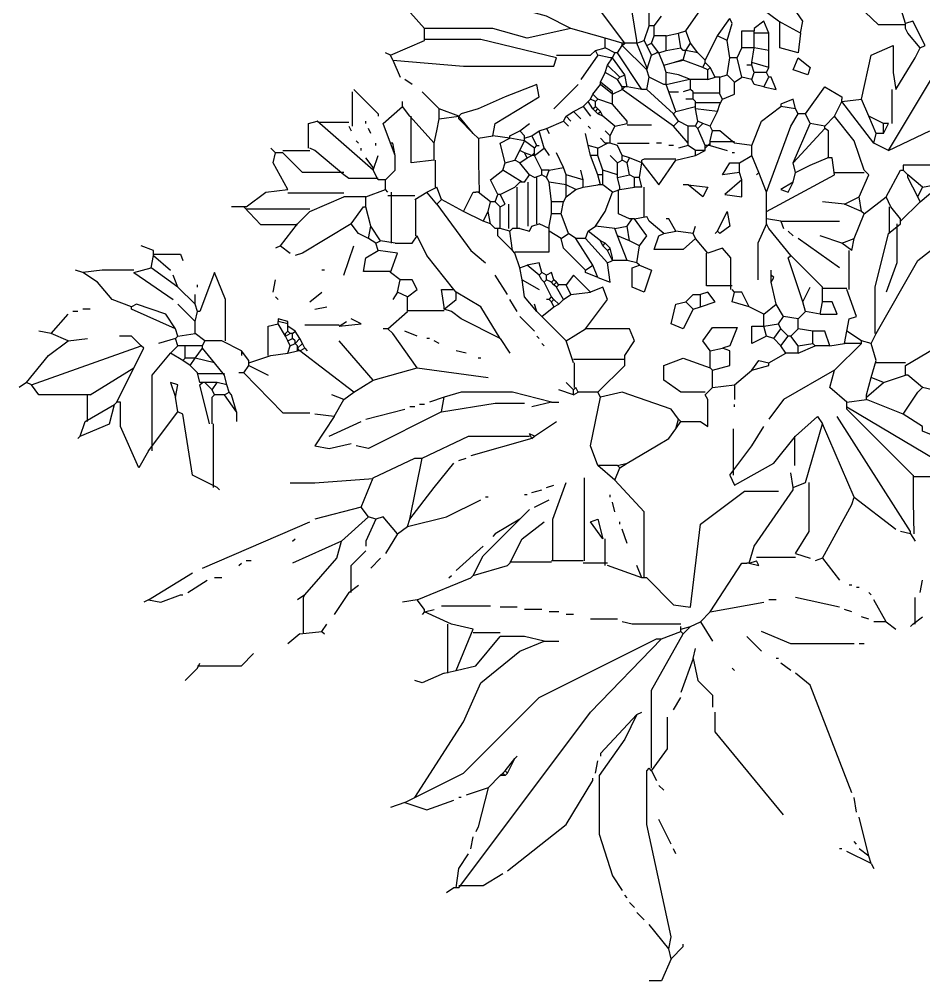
# Model space of a CAD drawing. Header units: millimetres. Extents: x 284148 to 331264, y 78716 to 101523.
# Drawn here: x 292555 to 293914, y 84617 to 86061 of the extents above; entities that cross this region are included whole.
import ezdxf

# ---------------------------------------------------------------- set-up
doc = ezdxf.new("R2010")
doc.units = ezdxf.units.MM

# ---------------------------------------------------------------- blocks, each defined once
blk = doc.blocks.new('A$C6360760E')
at = {"linetype": 'Continuous'}
for points in [[(1331, 1435.5), (1290.6, 1435.5), (1250.3, 1474), (1210, 1664.7), (1158.6, 1822.3), (1136.6, 1833.3)], [(927.6, 1411.7), (905.7, 1547.3), (905.7, 1606)], [(909.3, 1408), (821.3, 1525.3), (770, 1587.7)], [(1173.3, 1422.7), (1177, 1441), (1158.6, 1466.7), (1089, 1540), (1063.3, 1540), (1063.3, 1536.3)], [(1331, 1437.3), (1316.3, 1485), (1334.7, 1510.7), (1353, 1503.3), (1378.6, 1518)], [(828.6, 1430), (792, 1448.3), (550, 1514.3)], [(608.6, 1430), (550, 1496), (550, 1514.3)], [(946, 1433.7), (946, 1474)], [(1140.3, 1441), (1096.3, 1474), (1092.6, 1474)], [(1001, 1426.3), (1026.7, 1463)], [(953.3, 1433.7), (964.3, 1448.3)], [(1048.6, 1419), (1067, 1444.7)], [(1063.3, 1411.7), (1070.6, 1437.3), (1067, 1444.7)], [(608.6, 1411.7), (608.6, 1430)], [(828.6, 1430), (762.6, 1415.3), (711.3, 1430), (608.6, 1430)], [(880, 1415.3), (828.6, 1430)], [(938.6, 1411.7), (946, 1433.7)], [(953.3, 1433.7), (946, 1433.7)], [(953.3, 1419), (953.3, 1433.7)], [(1125.6, 1422.7), (1118.3, 1441), (1103.6, 1430), (1103.6, 1426.3)], [(1173.3, 1422.7), (1140.3, 1441)], [(1173.3, 1422.7), (1169.6, 1393.3), (1142.1, 1400.7), (1142.1, 1441)], [(1360.3, 1404.3), (1342, 1441), (1331, 1437.3)], [(1331, 1433.7), (1331, 1437.3)], [(1331, 1430), (1331, 1433.7)], [(1353, 1400.7), (1334.7, 1422.7), (1331, 1430)], [(880, 1400.7), (880, 1415.3)], [(905.7, 1408), (880, 1415.3)], [(949.6, 1408), (953.3, 1419)], [(971.6, 1419), (953.3, 1419)], [(971.6, 1419), (989.9, 1422.7)], [(971.6, 1397), (971.6, 1419)], [(989.9, 1422.7), (1001, 1426.3)], [(993.7, 1400.7), (989.9, 1422.7)], [(1008.3, 1408), (1001, 1426.3)], [(1030.3, 1382.3), (1048.6, 1419)], [(1063.3, 1411.7), (1048.6, 1419)], [(1085.3, 1400.7), (1085.3, 1426.3), (1103.6, 1426.3)], [(1103.6, 1422.7), (1103.6, 1426.3)], [(1103.6, 1400.7), (1103.6, 1422.7)], [(1125.6, 1422.7), (1103.6, 1422.7)], [(1125.6, 1397), (1125.6, 1422.7)], [(557.3, 1389.7), (608.6, 1411.7)], [(806.6, 1386), (693, 1413.5), (608.6, 1413.5)], [(865.3, 1397), (880, 1400.7)], [(894.6, 1393.3), (880, 1400.7)], [(898.3, 1393.3), (905.7, 1404.3)], [(905.7, 1404.3), (909.3, 1408)], [(905.7, 1404.3), (905.7, 1408)], [(909.3, 1408), (905.7, 1408)], [(942.3, 1367.7), (905.7, 1404.3)], [(927.6, 1408), (909.3, 1408)], [(927.6, 1408), (938.6, 1411.7)], [(927.6, 1408), (927.6, 1411.7)], [(942.3, 1371.3), (927.6, 1408)], [(942.3, 1404.3), (938.6, 1411.7)], [(942.3, 1404.3), (949.6, 1408)], [(949.6, 1389.7), (942.3, 1404.3)], [(960.6, 1393.3), (949.6, 1408)], [(971.6, 1397), (993.7, 1400.7)], [(997.3, 1397), (993.7, 1400.7)], [(1001, 1397), (1008.3, 1408)], [(1019.3, 1393.3), (1008.3, 1408)], [(1067, 1386), (1063.3, 1411.7)], [(1078, 1386), (1085.3, 1400.7)], [(1100, 1400.7), (1085.3, 1400.7)], [(1100, 1378.7), (1103.6, 1400.7)], [(1103.6, 1400.7), (1100, 1400.7)], [(1125.6, 1397), (1103.6, 1400.7)], [(1264.9, 1323.7), (1279.6, 1389.7), (1312.6, 1404.3), (1312.6, 1364), (1316.3, 1338.3)], [(1316.3, 1338.3), (1345.6, 1386), (1353, 1400.7)], [(1353, 1400.7), (1360.3, 1404.3)], [(557.3, 1389.7), (550, 1393.3)], [(560.9, 1382.3), (557.3, 1389.7)], [(560.9, 1382.3), (667.3, 1373.2), (803, 1373.2), (806.6, 1386)], [(806.6, 1389.7), (858, 1389.7), (865.3, 1397)], [(868.9, 1389.7), (843.3, 1353)], [(868.9, 1389.7), (865.3, 1397)], [(887.3, 1386), (868.9, 1389.7)], [(883.6, 1375), (891, 1386)], [(891, 1386), (887.3, 1386)], [(891, 1386), (894.6, 1393.3)], [(909.3, 1360.3), (891, 1386)], [(898.3, 1393.3), (894.6, 1393.3)], [(935, 1338.3), (898.3, 1393.3)], [(942.3, 1367.7), (949.6, 1389.7)], [(949.6, 1389.7), (956.9, 1393.3)], [(960.6, 1393.3), (956.9, 1393.3)], [(960.6, 1393.3), (971.6, 1397)], [(968, 1375), (960.6, 1393.3)], [(997.3, 1382.3), (1001, 1397)], [(1001, 1397), (997.3, 1397)], [(1019.3, 1393.3), (1001, 1397)], [(1030.3, 1382.3), (1019.3, 1393.3)], [(1063.3, 1360.3), (1067, 1386)], [(1078, 1386), (1067, 1386)], [(1085.3, 1356.7), (1078, 1386)], [(1125.6, 1371.3), (1125.6, 1397)], [(1184.3, 1360.3), (1162.3, 1367.7), (1169.6, 1386), (1188, 1371.3), (1184.3, 1360.3)], [(1305.3, 1246.7), (1371.3, 1356.7), (1415.3, 1386), (1422.7, 1382.3)], [(560.9, 1382.3), (572, 1356.7)], [(880, 1364), (883.6, 1375)], [(902, 1356.7), (883.6, 1375)], [(968, 1375), (982.6, 1378.7)], [(971.6, 1364), (968, 1375)], [(982.6, 1378.7), (993.7, 1382.3)], [(982.6, 1378.7), (997.3, 1382.3)], [(997.3, 1382.3), (993.7, 1382.3)], [(1026.7, 1371.3), (997.3, 1382.3)], [(1026.7, 1371.3), (1030.3, 1378.7)], [(1030.3, 1378.7), (1030.3, 1382.3)], [(1037.6, 1371.3), (1030.3, 1378.7)], [(1100, 1375), (1092.6, 1375)], [(1125.6, 1371.3), (1100, 1378.7)], [(1100, 1375), (1100, 1378.7)], [(1103.6, 1364), (1100, 1375)], [(872.7, 1349.3), (880, 1364)], [(898.3, 1353), (880, 1364)], [(902, 1356.7), (909.3, 1360.3)], [(913, 1342), (909.3, 1360.3)], [(942.3, 1367.7), (942.3, 1371.3)], [(946, 1356.7), (942.3, 1367.7)], [(971.6, 1345.7), (971.6, 1364)], [(1008.3, 1353), (989.9, 1360.3), (971.6, 1364)], [(1034, 1367.7), (1026.7, 1371.3)], [(1034, 1367.7), (1037.6, 1371.3)], [(1034, 1353), (1034, 1367.7)], [(1045, 1356.7), (1037.6, 1371.3)], [(1052.3, 1356.7), (1063.3, 1360.3)], [(1074.3, 1349.3), (1063.3, 1360.3)], [(1100, 1353), (1103.6, 1364)], [(1122, 1364), (1103.6, 1364)], [(1122, 1364), (1125.6, 1371.3)], [(1125.6, 1356.7), (1122, 1364)], [(590.3, 1345.7), (579.3, 1353)], [(711.3, 1268.7), (714.9, 1287), (781, 1327.3), (777.3, 1345.7), (729.6, 1327.3), (689.3, 1309), (663.6, 1301.7)], [(803, 1309), (839.6, 1345.7)], [(861.6, 1331), (872.7, 1345.7)], [(891, 1334.7), (872.7, 1349.3)], [(872.7, 1345.7), (872.7, 1349.3)], [(891, 1331), (872.7, 1345.7)], [(898.3, 1353), (902, 1356.7)], [(905.7, 1342), (898.3, 1353)], [(942.3, 1338.3), (946, 1356.7)], [(968, 1345.7), (946, 1356.7)], [(971.6, 1345.7), (968, 1345.7)], [(971.6, 1345.7), (1004.6, 1353)], [(975.3, 1334.7), (971.6, 1345.7)], [(1008.3, 1353), (1004.6, 1353)], [(1008.3, 1338.3), (1008.3, 1353)], [(1034, 1353), (1008.3, 1353)], [(1034, 1353), (1045, 1356.7)], [(1052.3, 1356.7), (1045, 1356.7)], [(1052.3, 1331), (1052.3, 1356.7)], [(1056, 1323.7), (1074.3, 1331), (1074.3, 1349.3)], [(1074.3, 1349.3), (1085.3, 1356.7)], [(1100, 1353), (1085.3, 1356.7)], [(1118.3, 1342), (1103.6, 1345.7), (1100, 1353)], [(1118.3, 1342), (1125.6, 1356.7)], [(1118.3, 1342), (1136.6, 1338.3), (1129.3, 1356.7), (1125.6, 1356.7)], [(500.5, 1283.3), (500.5, 1334.7)], [(506, 1334.7), (502.3, 1338.3)], [(506, 1334.7), (539, 1301.7), (539, 1298)], [(630.7, 1309), (605, 1334.7)], [(858, 1323.7), (861.6, 1331)], [(868.9, 1323.7), (861.6, 1331)], [(891, 1331), (905.7, 1338.3)], [(891, 1331), (891, 1334.7)], [(891, 1316.3), (891, 1331)], [(905.7, 1338.3), (909.3, 1342)], [(905.7, 1338.3), (905.7, 1342)], [(909.3, 1342), (905.7, 1342)], [(982.6, 1283.3), (905.7, 1338.3)], [(913, 1342), (909.3, 1342)], [(935, 1338.3), (913, 1342)], [(942.3, 1338.3), (935, 1338.3)], [(982.6, 1301.7), (942.3, 1338.3)], [(986.3, 1305.3), (975.3, 1334.7)], [(975.3, 1334.7), (989.9, 1334.7)], [(1008.3, 1338.3), (997.3, 1334.7)], [(1012, 1334.7), (1008.3, 1338.3)], [(1012, 1323.7), (1012, 1334.7)], [(1052.3, 1332.8), (1012, 1332.8)], [(1056, 1323.7), (1052.3, 1331)], [(1180.7, 1301.7), (1210, 1342), (1235.6, 1327.3), (1235.6, 1323.7)], [(1310.8, 1287), (1310.8, 1338.3)], [(575.6, 1312.7), (575.6, 1320)], [(847, 1312.7), (854.3, 1320)], [(854.3, 1320), (858, 1323.7)], [(861.6, 1309), (854.3, 1320)], [(865.3, 1320), (858, 1323.7)], [(865.3, 1320), (868.9, 1323.7)], [(865.3, 1312.7), (865.3, 1320)], [(891, 1316.3), (868.9, 1323.7)], [(913, 1290.7), (891, 1316.3)], [(1012, 1323.7), (1001, 1323.7)], [(1015.6, 1320), (1012, 1323.7)], [(1015.6, 1316.3), (1015.6, 1320)], [(1052.3, 1318.2), (1015.6, 1318.2)], [(1015.6, 1312.7), (1015.6, 1316.3)], [(1048.6, 1305.3), (1052.3, 1316.3)], [(1052.3, 1316.3), (1056, 1323.7)], [(1166, 1309), (1162.3, 1323.7), (1143.9, 1316.3), (1143.9, 1312.7)], [(1224.6, 1298), (1235.6, 1320)], [(1235.6, 1320), (1264.9, 1323.7)], [(1235.6, 1320), (1235.6, 1323.7)], [(1283.3, 1257.7), (1235.6, 1320)], [(1276, 1298), (1264.9, 1323.7)], [(557.3, 1257.7), (546.3, 1287), (575.6, 1312.7)], [(586.6, 1298), (575.6, 1312.7)], [(630.7, 1294.3), (630.7, 1309)], [(660, 1298), (630.7, 1309)], [(660, 1298), (663.6, 1301.7)], [(821.3, 1298), (832.3, 1305.3)], [(832.3, 1305.3), (847, 1312.7)], [(832.3, 1305.3), (843.3, 1294.3)], [(847, 1312.7), (858, 1298)], [(861.6, 1309), (865.3, 1312.7)], [(865.3, 1305.3), (861.6, 1309)], [(868.9, 1309), (865.3, 1312.7)], [(865.3, 1305.3), (868.9, 1309)], [(868.9, 1301.7), (865.3, 1305.3)], [(872.7, 1305.3), (868.9, 1309)], [(868.9, 1301.7), (872.7, 1305.3)], [(876.3, 1298), (868.9, 1301.7)], [(876.3, 1298), (872.7, 1305.3)], [(982.6, 1301.7), (986.3, 1305.3)], [(989.9, 1290.7), (982.6, 1301.7)], [(986.3, 1305.3), (1015.6, 1312.7)], [(1015.6, 1309), (1015.6, 1312.7)], [(1019.3, 1290.7), (1015.6, 1309)], [(1048.6, 1305.3), (1015.6, 1309)], [(1037.6, 1283.3), (1048.6, 1305.3)], [(1100, 1254), (1114.6, 1290.7), (1143.9, 1312.7)], [(1122, 1184.3), (1158.6, 1283.3), (1169.6, 1301.7)], [(1166, 1309), (1143.9, 1312.7)], [(1169.6, 1301.7), (1166, 1309)], [(1180.7, 1301.7), (1169.6, 1301.7)], [(1188, 1287), (1180.7, 1301.7)], [(434.5, 1250.3), (434.5, 1287), (447.3, 1290.7)], [(531.6, 1217.3), (447.3, 1290.7)], [(495, 1288.8), (451, 1288.8), (447.3, 1290.7)], [(520.6, 1287), (520.6, 1290.7)], [(623.3, 1257.7), (586.6, 1298)], [(623.3, 1232), (588.5, 1228.3), (588.5, 1298)], [(623.3, 1257.7), (627, 1276), (630.7, 1294.3)], [(630.7, 1294.3), (660, 1298)], [(681.9, 1272.3), (660, 1294.3), (660, 1298)], [(681.9, 1272.3), (660, 1298)], [(751.7, 1276), (766.3, 1287)], [(792, 1279.7), (817.6, 1290.7)], [(817.6, 1290.7), (821.3, 1298)], [(817.6, 1290.7), (825, 1283.3)], [(821.3, 1298), (828.6, 1290.7)], [(894.6, 1283.3), (876.3, 1298)], [(894.6, 1283.3), (913, 1287), (913, 1290.7)], [(913, 1285.2), (949.6, 1285.2)], [(982.6, 1283.3), (989.9, 1290.7)], [(1004.6, 1283.3), (989.9, 1290.7)], [(1015.6, 1283.3), (1019.3, 1290.7)], [(1026.7, 1287), (1019.3, 1290.7)], [(1019.3, 1279.7), (1026.7, 1287)], [(1037.6, 1283.3), (1026.7, 1287)], [(1162.3, 1228.3), (1188, 1287)], [(1210, 1283.3), (1188, 1287)], [(1210, 1283.3), (1224.6, 1298)], [(1268.7, 1217.3), (1254, 1261.3), (1224.6, 1298)], [(1287, 1272.3), (1276, 1298)], [(1297.9, 1287), (1276, 1298)], [(1297.9, 1272.3), (1305.3, 1287)], [(1297.9, 1272.3), (1297.9, 1287)], [(1305.3, 1287), (1297.9, 1287)], [(495, 1283.3), (498.6, 1276)], [(528, 1272.3), (524.3, 1279.7)], [(689.3, 1265), (681.9, 1272.3)], [(737, 1268.7), (751.7, 1276)], [(759, 1268.7), (751.7, 1276)], [(770, 1268.7), (781, 1276)], [(781, 1276), (792, 1279.7)], [(788.3, 1250.3), (781, 1276)], [(792, 1279.7), (795.6, 1272.3)], [(854.3, 1254), (850.6, 1272.3)], [(858, 1279.7), (854.3, 1283.3)], [(887.3, 1268.7), (880, 1276)], [(887.3, 1268.7), (894.6, 1283.3)], [(1004.6, 1257.7), (982.6, 1283.3)], [(1004.6, 1257.7), (1004.6, 1283.3)], [(1015.6, 1283.3), (1004.6, 1283.3)], [(1019.3, 1279.7), (1015.6, 1283.3)], [(1030.3, 1254), (1019.3, 1279.7)], [(1041.3, 1276), (1037.6, 1283.3)], [(1037.6, 1261.3), (1041.3, 1276)], [(1074.3, 1257.7), (1052.3, 1276), (1041.3, 1276)], [(1162.3, 1228.3), (1210, 1279.7)], [(1210, 1279.7), (1210, 1283.3)], [(1215.5, 1235.7), (1215.5, 1276), (1210, 1279.7)], [(1283.3, 1257.7), (1287, 1272.3)], [(1297.9, 1272.3), (1287, 1272.3)], [(1305.3, 1246.7), (1367.6, 1276)], [(509.7, 1257.7), (506, 1261.3)], [(535.3, 1254), (535.3, 1257.7)], [(564.6, 1239.3), (560.9, 1257.7), (557.3, 1257.7)], [(564.6, 1239.3), (557.3, 1257.7)], [(623.3, 1232), (623.3, 1257.7)], [(689.3, 1265), (711.3, 1268.7)], [(691.1, 1184.3), (690.2, 1228.3), (690.2, 1265)], [(737, 1265), (711.3, 1268.7)], [(729.6, 1228.3), (722.3, 1257.7), (737, 1265)], [(737, 1265), (737, 1268.7)], [(759, 1261.3), (737, 1265)], [(751.7, 1246.7), (759, 1261.3)], [(759, 1265), (770, 1268.7)], [(759, 1265), (759, 1268.7)], [(759, 1261.3), (759, 1265)], [(773.6, 1250.3), (759, 1261.3)], [(777.3, 1254), (770, 1268.7)], [(868.9, 1250.3), (883.6, 1257.7)], [(880, 1257.7), (872.7, 1265)], [(883.6, 1257.7), (880, 1257.7)], [(887.3, 1257.7), (883.6, 1257.7)], [(887.3, 1257.7), (887.3, 1268.7)], [(898.3, 1254), (887.3, 1257.7)], [(898.3, 1257.7), (946, 1257.7)], [(964.3, 1257.7), (956.9, 1257.7)], [(1004.6, 1254), (1004.6, 1257.7)], [(1034, 1254), (1037.6, 1257.7)], [(1037.6, 1257.7), (1037.6, 1261.3)], [(1074.3, 1259.5), (1037.6, 1259.5)], [(1037.6, 1254), (1037.6, 1257.7)], [(1100, 1254), (1074.3, 1257.7)], [(1305.3, 1246.7), (1283.3, 1257.7)], [(385, 1243), (377.6, 1250.3)], [(403.3, 1188), (381.3, 1228.3), (385, 1243)], [(396, 1243), (385, 1243)], [(396, 1246.7), (436.3, 1246.7)], [(487.6, 1213.7), (425.3, 1213.7), (396, 1243)], [(487.6, 1210), (443.7, 1246.7), (436.3, 1250.3)], [(513.3, 1246.7), (513.3, 1250.3)], [(744.3, 1232), (751.7, 1246.7)], [(759, 1243), (751.7, 1246.7)], [(762.6, 1235.7), (759, 1243)], [(770, 1239.3), (759, 1243)], [(770, 1239.3), (773.6, 1243)], [(773.6, 1250.3), (777.3, 1254)], [(773.6, 1239.3), (788.3, 1250.3)], [(773.6, 1243), (773.6, 1250.3)], [(773.6, 1239.3), (773.6, 1243)], [(777.3, 1254), (781, 1254)], [(788.3, 1250.3), (795.6, 1239.3)], [(817.6, 1221), (806.6, 1243)], [(858, 1239.3), (854.3, 1254)], [(868.9, 1250.3), (854.3, 1254)], [(868.9, 1239.3), (868.9, 1250.3)], [(905.7, 1239.3), (898.3, 1254)], [(982.6, 1254), (975.3, 1254)], [(1004.6, 1254), (989.9, 1250.3)], [(1015.6, 1246.7), (1004.6, 1254)], [(1015.6, 1239.3), (1030.3, 1246.7)], [(1015.6, 1239.3), (1015.6, 1246.7)], [(1030.3, 1246.7), (1015.6, 1246.7)], [(1030.3, 1250.3), (1034, 1254)], [(1030.3, 1250.3), (1030.3, 1254)], [(1034, 1254), (1030.3, 1254)], [(1030.3, 1246.7), (1030.3, 1250.3)], [(1037.6, 1254), (1034, 1254)], [(1037.6, 1254), (1063.3, 1246.7)], [(1074.3, 1243), (1070.6, 1243)], [(1100, 1239.3), (1100, 1254)], [(531.6, 1221), (520.6, 1235.7)], [(531.6, 1217.3), (539, 1239.3)], [(550, 1202.7), (564.6, 1217.3), (564.6, 1239.3)], [(625.1, 1191.7), (625.1, 1232)], [(726, 1217.3), (729.6, 1228.3)], [(729.6, 1228.3), (744.3, 1232)], [(751.7, 1228.3), (744.3, 1232)], [(751.7, 1228.3), (762.6, 1235.7)], [(766.3, 1210), (751.7, 1228.3)], [(762.6, 1235.7), (770, 1239.3)], [(773.6, 1239.3), (770, 1239.3)], [(784.7, 1217.3), (773.6, 1239.3)], [(868.9, 1210), (858, 1239.3)], [(868.9, 1239.3), (858, 1239.3)], [(876.3, 1217.3), (868.9, 1239.3)], [(898.3, 1228.3), (887.3, 1239.3)], [(898.3, 1228.3), (905.7, 1232)], [(898.3, 1213.7), (898.3, 1228.3)], [(905.7, 1232), (905.7, 1239.3)], [(916.6, 1235.7), (905.7, 1239.3)], [(913, 1228.3), (905.7, 1232)], [(913, 1228.3), (916.6, 1235.7)], [(916.6, 1210), (913, 1228.3)], [(935, 1228.3), (916.6, 1235.7)], [(931.3, 1206.3), (935, 1228.3)], [(986.3, 1233.8), (938.6, 1233.8), (935, 1232)], [(935, 1228.3), (935, 1232)], [(935, 1228.3), (960.6, 1195.3), (986.3, 1232)], [(986.3, 1232), (1015.6, 1239.3)], [(1081.6, 1213.7), (1056, 1210), (1067, 1228.3), (1081.6, 1228.3)], [(1081.6, 1228.3), (1100, 1239.3)], [(1081.6, 1213.7), (1081.6, 1228.3)], [(1110.9, 1213.7), (1100, 1239.3)], [(1166, 1213.7), (1162.3, 1228.3)], [(1166, 1213.7), (1188, 1224.7), (1213.7, 1235.7)], [(1224.6, 1210), (1221, 1235.7), (1213.7, 1235.7)], [(531.6, 1217.3), (531.6, 1221)], [(539, 1202.7), (531.6, 1217.3)], [(718.7, 1180.7), (707.6, 1202.7), (726, 1217.3)], [(755.3, 1199), (726, 1217.3)], [(784.7, 1210), (784.7, 1217.3)], [(795.6, 1217.3), (784.7, 1217.3)], [(792, 1206.3), (795.6, 1217.3)], [(795.6, 1217.3), (817.6, 1221)], [(821.3, 1210), (817.6, 1221)], [(847, 1202.7), (843.3, 1217.3)], [(898.3, 1210), (876.3, 1217.3)], [(876.3, 1213.7), (876.3, 1217.3)], [(876.3, 1210), (876.3, 1213.7)], [(898.3, 1210), (898.3, 1213.7)], [(1085.3, 1202.7), (1081.6, 1213.7)], [(1110.9, 1213.7), (1107.3, 1210)], [(1122, 1184.3), (1110.9, 1213.7)], [(1162.3, 1199), (1166, 1213.7)], [(1224.6, 1213.7), (1268.7, 1213.7)], [(1261.3, 1177), (1276, 1210), (1268.7, 1217.3)], [(1301.7, 1177), (1323.6, 1217.3), (1327.3, 1217.3)], [(1397, 1210), (1375, 1224.7), (1327.3, 1224.7), (1327.3, 1217.3)], [(1334.7, 1210), (1327.3, 1217.3)], [(539, 1204.5), (495, 1204.5), (487.6, 1210)], [(550, 1202.7), (539, 1202.7)], [(550, 1188), (550, 1202.7)], [(744.3, 1191.7), (751.7, 1199)], [(755.3, 1199), (751.7, 1199)], [(759, 1199), (755.3, 1199)], [(759, 1199), (766.3, 1210)], [(764.5, 1133), (764.5, 1199)], [(773.6, 1206.3), (766.3, 1210)], [(773.6, 1206.3), (784.7, 1210)], [(777.3, 1136.7), (777.3, 1206.3)], [(792, 1206.3), (784.7, 1210)], [(795.6, 1199), (792, 1206.3)], [(799.3, 1169.7), (795.6, 1199)], [(821.3, 1195.3), (795.6, 1199)], [(821.3, 1195.3), (821.3, 1210)], [(847, 1202.7), (821.3, 1210)], [(847, 1191.7), (847, 1202.7)], [(872.7, 1195.3), (868.9, 1210)], [(876.3, 1210), (868.9, 1210)], [(876.3, 1195.3), (876.3, 1210)], [(898.3, 1206.3), (916.6, 1210)], [(898.3, 1206.3), (898.3, 1210)], [(902, 1191.7), (898.3, 1206.3)], [(924, 1206.3), (916.6, 1210)], [(924, 1191.7), (924, 1206.3)], [(931.3, 1206.3), (924, 1206.3)], [(935, 1191.7), (931.3, 1206.3)], [(1085.3, 1202.7), (1059.7, 1180.7), (1085.3, 1177), (1085.3, 1202.7)], [(1122, 1155), (1224.6, 1210)], [(1162.3, 1199), (1143.9, 1188), (1155, 1184.3), (1162.3, 1199)], [(1349.3, 1177), (1334.7, 1206.3), (1334.7, 1210)], [(1356.6, 1191.7), (1334.7, 1210)], [(341, 1162.3), (370.3, 1184.3), (403.3, 1188)], [(520.6, 1177), (550, 1188)], [(553.6, 1184.3), (550, 1188)], [(559.1, 1107.3), (559.1, 1184.3)], [(593.9, 1173.3), (612.3, 1184.3)], [(612.3, 1184.3), (627, 1191.7)], [(627, 1166), (612.3, 1184.3)], [(634.3, 1173.3), (627, 1191.7)], [(667.3, 1155), (681.9, 1184.3), (685.6, 1184.3)], [(707.6, 1169.7), (689.3, 1184.3), (685.6, 1184.3)], [(722.3, 1180.7), (744.3, 1191.7)], [(747.9, 1129.3), (747.9, 1191.7)], [(821.3, 1177), (821.3, 1195.3)], [(835.9, 1188), (821.3, 1195.3)], [(821.3, 1177), (835.9, 1188)], [(835.9, 1188), (847, 1191.7)], [(847, 1191.7), (868.9, 1195.3)], [(865.3, 1133), (880, 1155), (891, 1184.3)], [(872.7, 1195.3), (868.9, 1195.3)], [(876.3, 1195.3), (872.7, 1195.3)], [(891, 1184.3), (876.3, 1195.3)], [(891, 1184.3), (902, 1188)], [(916.6, 1144), (900.1, 1151.3), (900.1, 1188)], [(902, 1188), (924, 1191.7)], [(902, 1188), (902, 1191.7)], [(935, 1191.7), (924, 1191.7)], [(938.6, 1147.7), (938.6, 1191.7)], [(1004.6, 1195.3), (997.3, 1195.3)], [(1004.6, 1195.3), (1034, 1191.7), (1026.7, 1177), (1004.6, 1195.3)], [(1122, 1155), (1122, 1184.3)], [(1287, 971.7), (1349.3, 1081.7), (1448.3, 1158.7), (1518, 1195.3)], [(1349.3, 1177), (1356.6, 1191.7)], [(1353, 1169.7), (1375, 1188), (1375, 1195.3)], [(1356.6, 1191.7), (1375, 1195.3)], [(487.6, 1182.5), (403.3, 1182.5)], [(436.3, 1155), (487.6, 1177)], [(520.6, 1177), (487.6, 1177)], [(520.6, 1162.3), (520.6, 1177)], [(593.9, 1178.8), (553.6, 1178.8)], [(595.8, 1118.3), (595.8, 1173.3)], [(627, 1166), (634.3, 1173.3)], [(667.3, 1155), (634.3, 1173.3)], [(704, 1155), (707.6, 1169.7)], [(714.9, 1169.7), (707.6, 1169.7)], [(714.9, 1169.7), (718.7, 1180.7)], [(722.3, 1162.3), (714.9, 1169.7)], [(722.3, 1180.7), (718.7, 1180.7)], [(729.6, 1166), (722.3, 1180.7)], [(799.3, 1151.3), (799.3, 1169.7)], [(817.6, 1169.7), (799.3, 1169.7)], [(814, 1151.3), (817.6, 1169.7)], [(817.6, 1169.7), (821.3, 1177)], [(1239.3, 1166), (1206.3, 1169.7)], [(1239.3, 1166), (1261.3, 1177)], [(1264.9, 1155), (1261.3, 1177)], [(1268.7, 1151.3), (1301.7, 1177)], [(1309, 1162.3), (1301.7, 1177)], [(1323.6, 1140.3), (1353, 1169.7)], [(1353, 1169.7), (1349.3, 1177)], [(333.6, 1162.3), (318.9, 1162.3)], [(337.3, 1162.3), (333.6, 1162.3)], [(418, 1134.8), (363, 1134.8), (337.3, 1162.3)], [(341, 1162.3), (337.3, 1162.3)], [(436.3, 1158.7), (341, 1158.7)], [(498.6, 1136.7), (517, 1162.3), (520.6, 1162.3)], [(528, 1133), (520.6, 1162.3)], [(627, 1166), (678.3, 1096.3), (700.3, 1078)], [(722.3, 1162.3), (729.6, 1166)], [(722.3, 1129.3), (722.3, 1162.3)], [(735.2, 1129.3), (735.2, 1166)], [(1264.9, 1155), (1239.3, 1166)], [(1307.1, 1122), (1307.1, 1162.3)], [(1323.6, 1144), (1309, 1162.3)], [(418, 1136.7), (436.3, 1155)], [(696.6, 1140.3), (667.3, 1155)], [(696.6, 1140.3), (704, 1155)], [(707.6, 1136.7), (704, 1155)], [(795.6, 1133), (799.3, 1151.3)], [(814, 1151.3), (799.3, 1151.3)], [(825, 1122), (814, 1151.3)], [(913, 1133), (920.3, 1144)], [(920.3, 1144), (916.6, 1144)], [(924, 1144), (920.3, 1144)], [(924, 1144), (942.3, 1147.7)], [(931.3, 1103.7), (942.3, 1118.3), (924, 1144)], [(968, 1122), (946, 1140.3), (942.3, 1147.7)], [(986.3, 1125.7), (975.3, 1144), (971.6, 1144)], [(1048.6, 1125.7), (1063.3, 1155), (1067, 1133), (1052.3, 1122), (1048.6, 1125.7)], [(1122, 1144), (1122, 1155)], [(1143.9, 1140.3), (1122, 1144)], [(1122, 1140.3), (1122, 1144)], [(1254, 1114.7), (1268.7, 1151.3)], [(1268.7, 1151.3), (1264.9, 1155)], [(1323.6, 1140.3), (1323.6, 1144)], [(392.3, 1103.7), (418, 1136.7)], [(498.6, 1136.7), (425.3, 1092.7), (414.3, 1089)], [(524.3, 1114.7), (509.7, 1122), (498.6, 1136.7)], [(524.3, 1114.7), (528, 1133)], [(542.6, 1111), (528, 1133)], [(707.6, 1136.7), (696.6, 1140.3)], [(714.9, 1129.3), (707.6, 1136.7)], [(718.7, 1129.3), (714.9, 1129.3)], [(740.6, 1096.3), (718.7, 1118.3), (718.7, 1129.3)], [(722.3, 1129.3), (718.7, 1129.3)], [(737, 1125.7), (722.3, 1129.3)], [(737, 1125.7), (740.6, 1129.3)], [(751.7, 1129.3), (740.6, 1129.3)], [(751.7, 1129.3), (766.3, 1125.7), (770, 1133)], [(770, 1133), (781, 1136.7)], [(795.6, 1129.3), (781, 1136.7)], [(795.6, 1129.3), (795.6, 1133)], [(795.6, 1125.7), (795.6, 1129.3)], [(854.3, 1125.7), (865.3, 1133)], [(894.6, 1129.3), (865.3, 1133)], [(894.6, 1129.3), (913, 1133)], [(898.3, 1118.3), (894.6, 1129.3)], [(916.6, 1111), (913, 1133)], [(1012, 1122), (1015.6, 1133)], [(1122, 1136.7), (1109.1, 1107.3), (1109.1, 1052.3)], [(1122, 1136.7), (1122, 1140.3)], [(1158.6, 1089), (1125.6, 1129.3), (1122, 1136.7)], [(1143.9, 1140.3), (1231.9, 1140.3)], [(1143.9, 1140.3), (1147.7, 1129.3)], [(1318.2, 1136.7), (1318.2, 1078), (1301.7, 1034)], [(1305.3, 1122), (1323.6, 1136.7)], [(1323.6, 1136.7), (1323.6, 1140.3)], [(535.3, 1107.3), (524.3, 1114.7)], [(564.6, 1107.3), (590.3, 1107.3), (597.7, 1118.3)], [(652.6, 1037.7), (612.3, 1089), (597.7, 1118.3)], [(740.6, 1096.3), (737, 1125.7)], [(744.3, 1094.5), (795.6, 1094.5), (795.6, 1125.7)], [(814, 1114.7), (795.6, 1125.7)], [(814, 1114.7), (825, 1122)], [(850.6, 1067), (835.9, 1081.7), (817.6, 1100), (814, 1114.7)], [(835.9, 1114.7), (825, 1122)], [(861.6, 1074.3), (835.9, 1114.7)], [(850.6, 1114.7), (835.9, 1114.7)], [(850.6, 1114.7), (854.3, 1125.7)], [(883.6, 1078), (850.6, 1114.7)], [(872.7, 1111), (854.3, 1125.7)], [(913, 1081.7), (898.3, 1118.3)], [(916.6, 1111), (898.3, 1118.3)], [(1015.6, 1114.7), (997.3, 1098.2), (953.3, 1098.2), (960.6, 1118.3), (968, 1122)], [(968, 1122), (986.3, 1125.7)], [(1012, 1122), (986.3, 1125.7)], [(1015.6, 1114.7), (1012, 1122)], [(1034, 1092.7), (1015.6, 1114.7)], [(1048.6, 1125.7), (1045, 1122)], [(1162.3, 1118.3), (1155, 1125.7)], [(1231.9, 1070.7), (1169.6, 1114.7)], [(1235.6, 1107.3), (1202.6, 1118.3)], [(1235.6, 1107.3), (1254, 1114.7)], [(1250.3, 1096.3), (1254, 1114.7)], [(1285.2, 971.7), (1285.2, 1041.3), (1305.3, 1122)], [(201.7, 1096.3), (183.3, 1103.7)], [(392.3, 1103.7), (385, 1100)], [(392.3, 1103.7), (406.9, 1092.7)], [(487.6, 1059.7), (502.3, 1103.7)], [(535.3, 1107.3), (542.6, 1111)], [(539, 1096.3), (535.3, 1107.3)], [(564.6, 1107.3), (542.6, 1111)], [(876.3, 1103.7), (872.7, 1111)], [(880, 1107.3), (872.7, 1111)], [(876.3, 1103.7), (880, 1107.3)], [(883.6, 1096.3), (876.3, 1103.7)], [(887.3, 1100), (880, 1107.3)], [(883.6, 1096.3), (887.3, 1100)], [(891, 1085.3), (887.3, 1100)], [(931.3, 1103.7), (916.6, 1111)], [(927.6, 1078), (931.3, 1103.7)], [(1068.8, 1037.7), (1068.8, 1085.3), (1056, 1100), (1034, 1092.7)], [(1250.3, 1096.3), (1235.6, 1107.3)], [(197.9, 1070.7), (201.7, 1089)], [(201.7, 1089), (201.7, 1096.3)], [(201.7, 1090.8), (242, 1090.8), (245.6, 1081.7)], [(201.7, 1089), (227.3, 1067)], [(557.3, 1065.2), (517, 1065.2), (520.6, 1085.3), (539, 1096.3)], [(557.3, 1063.3), (568.3, 1092.7), (539, 1096.3)], [(744.3, 1092.7), (740.6, 1096.3)], [(751.7, 1070.7), (744.3, 1092.7)], [(891, 1081.7), (883.6, 1096.3)], [(891, 1081.7), (891, 1085.3)], [(1070.6, 1043.2), (1032.1, 1043.2), (1032.1, 1092.7)], [(1177, 1019.3), (1155, 1085.3), (1158.6, 1089)], [(1206.3, 1041.3), (1158.6, 1089)], [(1246.6, 1037.7), (1246.6, 1096.3)], [(172.3, 1063.3), (197.9, 1070.7)], [(238.3, 1041.3), (197.9, 1070.7)], [(751.7, 1070.7), (762.6, 1074.3)], [(755.3, 1052.3), (751.7, 1070.7)], [(784.7, 1063.3), (781, 1078), (762.6, 1074.3)], [(781, 1059.7), (762.6, 1074.3)], [(850.6, 1067), (861.6, 1074.3)], [(868.9, 1056), (861.6, 1074.3)], [(868.9, 1056), (887.3, 1048.7), (883.6, 1078)], [(883.6, 1078), (891, 1081.7)], [(913, 1081.7), (891, 1081.7)], [(927.6, 1078), (913, 1081.7)], [(931.3, 1074.3), (949.6, 1067), (938.6, 1034), (920.3, 1041.3), (920.3, 1070.7), (931.3, 1074.3)], [(931.3, 1074.3), (927.6, 1078)], [(95.3, 1063.3), (84.3, 1067)], [(172.3, 1067), (124.6, 1067), (95.3, 1063.3)], [(168.7, 1012), (139.3, 1023), (117.3, 1048.7), (95.3, 1063.3)], [(172.3, 1063.3), (231, 1023)], [(238.3, 1041.3), (231, 1059.7)], [(309.8, 960.7), (309.8, 1023), (293.3, 1063.3), (271.3, 1004.7), (267.6, 1004.7)], [(458.3, 1067), (454.6, 1067)], [(572, 1052.3), (557.3, 1063.3)], [(733.3, 1030.3), (714.9, 1059.7)], [(781, 1059.7), (784.7, 1063.3)], [(784.7, 1052.3), (781, 1059.7)], [(792, 1059.7), (784.7, 1063.3)], [(803, 1052.3), (799.3, 1063.3), (792, 1059.7)], [(792, 1052.3), (792, 1059.7)], [(792, 1056), (792, 1059.7)], [(792, 1052.3), (792, 1056)], [(858, 1034), (832.3, 1059.7), (821.3, 1045)], [(868.9, 1056), (850.6, 1063.3), (850.6, 1067)], [(1129.3, 1059.7), (1129.3, 1067)], [(1129.3, 1048.7), (1133, 1056), (1129.3, 1059.7)], [(1129.3, 1048.7), (1129.3, 1059.7)], [(264, 1015.7), (238.3, 1041.3)], [(267.6, 1041.3), (267.6, 1045)], [(381.3, 1034), (385, 1052.3)], [(568.3, 1034), (572, 1052.3)], [(583, 1026.7), (597.7, 1037.7), (590.3, 1052.3), (572, 1052.3)], [(777.3, 1004.7), (759, 1026.7), (755.3, 1052.3)], [(755.3, 1052.3), (781, 1037.7)], [(788.3, 1048.7), (784.7, 1052.3)], [(788.3, 1048.7), (792, 1052.3)], [(799.3, 1026.7), (788.3, 1048.7)], [(799.3, 1048.7), (792, 1052.3)], [(799.3, 1048.7), (803, 1052.3)], [(803, 1045), (799.3, 1048.7)], [(806.6, 1048.7), (803, 1052.3)], [(803, 1045), (806.6, 1048.7)], [(806.6, 1041.3), (803, 1045)], [(810.3, 1045), (806.6, 1048.7)], [(806.6, 1041.3), (810.3, 1045)], [(817.6, 1023), (806.6, 1041.3)], [(821.3, 1045), (810.3, 1045)], [(828.6, 1030.3), (821.3, 1045)], [(850.6, 979), (883.6, 1023), (876.3, 1041.3), (858, 1034)], [(1136.6, 1015.7), (1129.3, 1048.7)], [(1177, 1019.3), (1188, 1041.3)], [(1206.3, 1019.3), (1206.3, 1041.3)], [(264, 1015.7), (264, 1030.3)], [(388.6, 1023), (385, 1026.7)], [(436.3, 1019.3), (454.6, 1034)], [(568.3, 1034), (560.9, 1023)], [(583, 1026.7), (568.3, 1034)], [(583, 1004.7), (583, 1026.7)], [(638, 1012), (634.3, 1037.7), (652.6, 1037.7)], [(638, 1008.3), (656.3, 1023), (656.3, 1034)], [(656.3, 1034), (652.6, 1037.7)], [(722.3, 964.3), (693, 1012), (656.3, 1034)], [(795.6, 1023), (799.3, 1026.7)], [(803, 1023), (799.3, 1026.7)], [(817.6, 1023), (828.6, 1030.3)], [(828.6, 1030.3), (858, 1034)], [(1001, 1019.3), (1012, 1030.3), (1022.9, 1030.3)], [(1022.9, 1012), (1045, 1019.3), (1034, 1034), (1022.9, 1030.3)], [(1022.9, 1012), (1022.9, 1030.3)], [(1074.3, 1034), (1070.6, 1037.7)], [(1096.3, 1012), (1070.6, 1019.3), (1074.3, 1034)], [(1096.3, 1012), (1085.3, 1034), (1074.3, 1034)], [(1243, 1039.5), (1206.3, 1039.5)], [(1243, 975.3), (1246.6, 993.7), (1257.6, 997.3), (1243, 1037.7)], [(234.7, 979), (220, 1001), (176, 1015.7), (168.7, 1012)], [(234.7, 979), (168.7, 1008.3), (168.7, 1012)], [(264, 990), (238.3, 1015.7)], [(267.6, 1004.7), (264, 1015.7)], [(443.7, 1008.3), (462, 1012)], [(638, 1008.3), (638, 1012)], [(747.9, 1004.7), (737, 1023)], [(777.3, 1004.7), (773.6, 1015.7)], [(784.7, 997.3), (803, 1012)], [(795.6, 1023), (792, 1023)], [(799.3, 1019.3), (795.6, 1023)], [(799.3, 1019.3), (803, 1023)], [(803, 1012), (799.3, 1019.3)], [(810.3, 1015.7), (803, 1023)], [(803, 1012), (810.3, 1015.7)], [(810.3, 1015.7), (817.6, 1023)], [(1012, 1008.3), (997.3, 979), (979, 986.3), (986.3, 1015.7), (1001, 1019.3)], [(1012, 1008.3), (1001, 1019.3)], [(1012, 1008.3), (1022.9, 1012)], [(1118.3, 1001), (1096.3, 1012)], [(1118.3, 1001), (1136.6, 1015.7)], [(1147.7, 997.3), (1136.6, 1015.7)], [(1180.7, 1004.7), (1177, 1019.3)], [(1202.6, 1001), (1206.3, 1019.3)], [(1202.6, 1001), (1228.3, 1001), (1221, 1019.3), (1206.3, 1019.3)], [(47.7, 971.7), (73.3, 1001)], [(88, 1004.7), (80.7, 1004.7)], [(106.3, 1008.3), (95.3, 1008.3)], [(264, 990), (267.6, 1004.7)], [(553.6, 979), (583, 1004.7)], [(583, 1006.5), (638, 1006.5)], [(722.3, 964.3), (663.6, 993.7), (649, 1004.7), (638, 1008.3)], [(773.6, 975.3), (751.7, 997.3)], [(784.7, 997.3), (777.3, 1004.7)], [(821.3, 960.7), (784.7, 997.3)], [(1118.3, 982.7), (1118.3, 1001)], [(1140.3, 986.3), (1147.7, 997.3)], [(1169.6, 993.7), (1147.7, 997.3)], [(1169.6, 993.7), (1180.7, 1004.7)], [(1202.6, 1001), (1180.7, 1004.7)], [(264, 971.7), (264, 990)], [(374, 938.7), (374, 982.7), (388.6, 986.3)], [(403.3, 990), (388.6, 993.7), (388.6, 990)], [(403.3, 986.3), (388.6, 990)], [(388.6, 986.3), (388.6, 990)], [(399.6, 968), (388.6, 986.3)], [(403.3, 986.3), (403.3, 990)], [(403.3, 982.7), (403.3, 986.3)], [(414.3, 975.3), (403.3, 982.7)], [(403.3, 975.3), (403.3, 982.7)], [(480.3, 984.5), (429, 984.5)], [(480.3, 982.7), (513.3, 986.3), (498.6, 993.7)], [(480.3, 982.7), (491.3, 990)], [(1122, 968), (1100, 957), (1100, 982.7), (1118.3, 982.7)], [(1118.3, 982.7), (1140.3, 986.3)], [(1122, 968), (1118.3, 982.7)], [(1143.9, 979), (1140.3, 986.3)], [(1169.6, 979), (1169.6, 993.7)], [(47.7, 971.7), (29.3, 975.3)], [(73.3, 960.7), (47.7, 971.7)], [(183.3, 953.3), (168.7, 968), (150.3, 968)], [(238.3, 968), (234.7, 979)], [(234.7, 964.3), (238.3, 968)], [(238.3, 968), (264, 971.7)], [(278.6, 960.7), (264, 971.7)], [(399.6, 971.7), (403.3, 975.3)], [(399.6, 968), (406.9, 971.7)], [(399.6, 968), (399.6, 971.7)], [(403.3, 960.7), (399.6, 968)], [(406.9, 971.7), (403.3, 975.3)], [(410.6, 971.7), (406.9, 971.7)], [(410.6, 971.7), (414.3, 975.3)], [(410.6, 964.3), (410.6, 971.7)], [(421.6, 964.3), (414.3, 975.3)], [(553.6, 979), (546.3, 979)], [(597.7, 920.3), (560.9, 971.7), (553.6, 979)], [(597.7, 968), (579.3, 975.3)], [(781, 964.3), (777.3, 968)], [(821.3, 960.7), (850.6, 979)], [(909.3, 938.7), (924, 960.7), (916.6, 979), (880, 979), (850.6, 979)], [(1037.6, 946), (1026.7, 960.7), (1041.3, 980.8), (1078, 980.8), (1067, 953.3), (1056, 949.7)], [(1133, 964.3), (1122, 968)], [(1133, 964.3), (1143.9, 979)], [(1155, 968), (1143.9, 979)], [(1143.9, 953.3), (1155, 968)], [(1158.6, 968), (1155, 968)], [(1158.6, 968), (1169.6, 979)], [(1169.6, 953.3), (1158.6, 968)], [(1191.6, 975.3), (1169.6, 979)], [(1217.3, 953.3), (1210, 975.3), (1191.6, 975.3)], [(1191.6, 957), (1191.6, 975.3)], [(1239.3, 957), (1243, 975.3)], [(1264.9, 960.7), (1243, 975.3)], [(1279.6, 957), (1287, 971.7)], [(10.9, 898.3), (43.9, 938.7), (73.3, 960.7)], [(18.3, 894.7), (183.3, 953.3)], [(73.3, 960.7), (102.6, 964.3)], [(172.3, 920.3), (187, 949.7), (183.3, 953.3)], [(234.7, 964.3), (209, 957)], [(227.3, 942.3), (238.3, 953.3)], [(238.3, 953.3), (234.7, 964.3)], [(249.3, 953.3), (238.3, 953.3)], [(249.3, 935), (249.3, 953.3)], [(275, 953.3), (249.3, 953.3)], [(275, 953.3), (278.6, 960.7)], [(275, 949.7), (275, 953.3)], [(304.3, 960.7), (278.6, 960.7)], [(333.6, 946), (304.3, 960.7)], [(403.3, 960.7), (410.6, 964.3)], [(406.9, 953.3), (403.3, 960.7)], [(403.3, 942.3), (406.9, 953.3)], [(406.9, 953.3), (414.3, 957)], [(414.3, 960.7), (410.6, 964.3)], [(414.3, 957), (421.6, 964.3)], [(414.3, 957), (414.3, 960.7)], [(418, 953.3), (414.3, 957)], [(418, 949.7), (425.3, 957)], [(418, 949.7), (418, 953.3)], [(425.3, 957), (421.6, 964.3)], [(429, 949.7), (425.3, 957)], [(531.6, 902), (480.3, 960.7)], [(616, 964.3), (612.3, 964.3)], [(630.7, 957), (623.3, 960.7)], [(722.3, 964.3), (737, 942.3)], [(788.3, 953.3), (784.7, 957)], [(832.3, 927.7), (821.3, 960.7)], [(1143.9, 953.3), (1133, 964.3)], [(1151.3, 942.3), (1143.9, 953.3)], [(1169.6, 953.3), (1191.6, 957)], [(1169.6, 942.3), (1195.3, 953.3)], [(1169.6, 942.3), (1169.6, 953.3)], [(1195.3, 953.3), (1191.6, 957)], [(1217.3, 953.3), (1195.3, 953.3)], [(1217.3, 953.3), (1239.3, 957)], [(1224.6, 916.7), (1264.9, 957)], [(1264.9, 957), (1239.3, 957)], [(1279.6, 957), (1264.9, 960.7)], [(1264.9, 957), (1264.9, 960.7)], [(1287, 931.3), (1279.6, 957)], [(199.8, 795.7), (199.8, 909.3), (227.3, 942.3)], [(245.6, 931.3), (227.3, 942.3)], [(264, 935), (275, 949.7)], [(293.3, 927.7), (275, 949.7)], [(344.6, 931.3), (333.6, 946)], [(333.6, 946), (333.6, 938.7)], [(344.6, 927.7), (377.6, 938.7)], [(377.6, 938.7), (403.3, 942.3)], [(403.3, 942.3), (418, 946)], [(421.6, 946), (418, 949.7)], [(418, 946), (418, 949.7)], [(421.6, 946), (418, 946)], [(421.6, 946), (429, 949.7)], [(502.3, 883.7), (421.6, 946)], [(429, 949.7), (432.6, 946)], [(671, 942.3), (656.3, 946)], [(868.9, 883.7), (909.3, 924), (909.3, 938.7)], [(1037.6, 946), (1056, 949.7)], [(1037.6, 920.3), (1037.6, 946)], [(1041.3, 916.7), (1067, 924), (1067, 946), (1056, 949.7)], [(1125.6, 927.7), (1151.3, 942.3)], [(1169.6, 942.3), (1151.3, 942.3)], [(1331, 924), (1375, 949.7), (1397, 942.3)], [(245.6, 931.3), (249.3, 935)], [(256.6, 924), (245.6, 931.3)], [(260.3, 935), (249.3, 935)], [(256.6, 924), (264, 935)], [(267.6, 913), (256.6, 924)], [(264, 935), (260.3, 935)], [(293.3, 927.7), (264, 935)], [(308, 909.3), (293.3, 927.7)], [(337.3, 913), (344.6, 924)], [(344.6, 927.7), (344.6, 931.3)], [(344.6, 924), (344.6, 927.7)], [(344.6, 924), (374, 909.3)], [(693, 935), (689.3, 935)], [(832.3, 933.2), (909.3, 933.2)], [(834.1, 891), (834.1, 927.7)], [(1030.3, 883.7), (993.7, 883.7), (968, 902), (968, 924), (997.3, 935), (1037.6, 920.3)], [(1100, 916.7), (1110.9, 931.3), (1125.6, 927.7)], [(1100, 916.7), (1125.6, 924), (1125.6, 927.7)], [(1279.6, 905.7), (1287, 931.3)], [(1331, 927.7), (1287, 927.7)], [(1331, 909.3), (1331, 924)], [(106.3, 880), (172.3, 920.3)], [(146.6, 869), (172.3, 920.3)], [(271.3, 898.3), (267.6, 913)], [(308, 911.2), (267.6, 911.2)], [(337.3, 913), (330, 913)], [(337.3, 913), (396, 852.5), (436.3, 852.5)], [(531.6, 902), (597.7, 920.3)], [(597.7, 920.3), (704, 905.7)], [(1041.3, 916.7), (1037.6, 920.3)], [(1041.3, 891), (1041.3, 916.7)], [(1074.3, 894.7), (1100, 916.7)], [(1224.6, 916.7), (1147.7, 872.7), (1125.6, 843.3)], [(1243, 869), (1217.3, 891), (1224.6, 916.7)], [(10.9, 898.3), (0, 891)], [(18.3, 894.7), (10.9, 898.3)], [(234.7, 876.3), (238.3, 894.7), (227.3, 898.3), (234.7, 876.3)], [(285.9, 836), (271.3, 894.7), (275, 898.3)], [(275, 898.3), (271.3, 898.3)], [(278.6, 898.3), (275, 898.3)], [(289.6, 887.3), (278.6, 898.3)], [(297, 898.3), (278.6, 898.3)], [(289.6, 887.3), (297, 898.3)], [(311.6, 894.7), (297, 898.3)], [(311.6, 894.7), (308, 909.3)], [(502.3, 883.7), (531.6, 902)], [(832.3, 887.3), (821.3, 898.3)], [(1272.3, 880), (1279.6, 905.7)], [(1272.3, 876.3), (1297.9, 898.3)], [(1297.9, 898.3), (1279.6, 905.7)], [(1297.9, 898.3), (1331, 909.3)], [(1356.6, 891), (1334.7, 909.3), (1331, 909.3)], [(106.3, 880), (29.3, 880), (18.3, 894.7)], [(293.3, 880), (289.6, 887.3)], [(308, 880), (315.3, 883.7)], [(315.3, 883.7), (311.6, 894.7)], [(326.3, 854.3), (318.9, 880), (315.3, 883.7)], [(487.6, 872.7), (502.3, 883.7)], [(799.3, 869), (740.6, 883.7), (663.6, 883.7), (638, 876.3)], [(832.3, 880), (810.3, 887.3)], [(832.3, 887.3), (835.9, 891)], [(832.3, 880), (832.3, 887.3)], [(832.3, 880), (839.6, 883.7)], [(839.6, 883.7), (835.9, 891)], [(868.9, 883.7), (839.6, 883.7)], [(872.7, 876.3), (868.9, 883.7)], [(989.9, 843.3), (979, 858), (905.7, 883.7), (872.7, 876.3)], [(1030.3, 880), (1041.3, 891)], [(1041.3, 891), (1074.3, 894.7)], [(1074.3, 894.7), (1074.3, 872.7)], [(1327.3, 850.7), (1349.3, 883.7), (1356.6, 891)], [(1371.3, 887.3), (1356.6, 891)], [(102.6, 839.7), (102.6, 880)], [(143, 865.3), (146.6, 869)], [(194.3, 795.7), (179.6, 770), (152.1, 832.3), (152.1, 869), (146.6, 869)], [(238.3, 854.3), (234.7, 876.3)], [(289.6, 836), (289.6, 876.3), (293.3, 880)], [(308, 880), (293.3, 880)], [(326.3, 854.3), (308, 880)], [(487.6, 872.7), (469.3, 880)], [(472.9, 847), (487.6, 872.7)], [(638, 876.3), (616, 869)], [(634.3, 854.3), (638, 876.3)], [(634.3, 854.3), (714.9, 867.2), (759, 867.2)], [(799.3, 869), (770, 861.7)], [(799.3, 869), (810.3, 869)], [(868.9, 773.7), (858, 803), (872.7, 876.3)], [(993.7, 839.7), (1022.9, 839.7), (1034, 832.3), (1034, 872.7), (1030.3, 880)], [(1243, 869), (1272.3, 872.7)], [(1243, 861.7), (1243, 869)], [(1272.3, 876.3), (1272.3, 880)], [(1272.3, 872.7), (1272.3, 876.3)], [(1327.3, 850.7), (1272.3, 872.7)], [(91.6, 817.7), (135.6, 836), (143, 865.3)], [(99, 839.7), (143, 865.3)], [(194.3, 795.7), (238.3, 854.3)], [(297, 740.7), (260.3, 759), (245.6, 850.7), (238.3, 854.3)], [(326.3, 854.3), (326.3, 839.7)], [(634.3, 854.3), (524.3, 799.3), (506, 803)], [(520.6, 843.3), (579.3, 858)], [(593.9, 861.7), (586.6, 861.7)], [(608.6, 865.3), (601.3, 865.3)], [(1074.3, 861.7), (1074.3, 865.3)], [(1342, 759), (1243, 858), (1243, 861.7)], [(1243, 861.7), (1378.6, 781)], [(91.6, 817.7), (99, 839.7)], [(472.9, 847), (443.7, 850.7)], [(472.9, 847), (443.7, 803), (465.6, 799.3), (498.6, 806.7)], [(465.6, 817.7), (513.3, 839.7)], [(773.6, 817.7), (806.6, 839.7)], [(986.3, 828.7), (989.9, 843.3)], [(986.3, 828.7), (993.7, 839.7)], [(993.7, 839.7), (989.9, 843.3)], [(1166, 817.7), (1199, 847), (1206.3, 836)], [(1338.3, 674.7), (1228.3, 847)], [(1356.6, 832.3), (1327.3, 850.7)], [(291.5, 740.7), (291.5, 836)], [(975.3, 814), (986.3, 828.7)], [(1067, 759), (1100, 803), (1118.3, 832.3)], [(1072.5, 759), (1072.5, 828.7)], [(1180.7, 748), (1206.3, 836)], [(1254, 726), (1206.3, 836)], [(1375, 817.7), (1356.6, 825), (1356.6, 832.3)], [(91.6, 817.7), (88, 814)], [(605, 784.7), (674.6, 817.7), (766.3, 817.7)], [(770, 814), (678.3, 788.3)], [(770, 814), (766.3, 821.3)], [(773.6, 817.7), (766.3, 821.3)], [(770, 814), (773.6, 817.7)], [(956.9, 803), (975.3, 814)], [(956.9, 803), (975.3, 814)], [(1067, 759), (1074.3, 744.3), (1133, 777.3), (1166, 817.7)], [(1164.2, 817.7), (1164.2, 773.7)], [(913, 777.3), (956.9, 803)], [(531.6, 755.3), (593.9, 784.7), (605, 784.7)], [(586.6, 693), (605, 784.7)], [(660, 781), (671, 784.7)], [(586.6, 693), (623.3, 740.7), (652.6, 777.3)], [(894.6, 751.7), (868.9, 773.7)], [(898.3, 773.7), (868.9, 773.7)], [(894.6, 751.7), (902, 770)], [(898.3, 773.7), (913, 777.3)], [(902, 770), (898.3, 773.7)], [(902, 770), (913, 777.3)], [(1342, 757.2), (1404.3, 757.2), (1408, 766.3)], [(531.6, 753.5), (443.7, 747.1), (406.9, 747.1)], [(513.3, 711.3), (531.6, 755.3)], [(848.8, 630.7), (848.8, 755.3)], [(938.6, 605), (938.6, 704), (894.6, 751.7)], [(1162.3, 740.7), (1158.6, 762.7)], [(1343.8, 671), (1342.9, 718.7), (1342.9, 759)], [(297, 740.7), (300.6, 737)], [(770, 733.3), (784.7, 737)], [(792, 740.7), (803, 744.3)], [(801.1, 630.7), (801.1, 693), (821.3, 748)], [(1096.3, 627), (1103.6, 652.7), (1162.3, 737), (1162.3, 740.7)], [(1162.3, 740.7), (1180.7, 748)], [(1166, 641.7), (1186.1, 674.7), (1186.1, 748)], [(583, 682), (641.6, 696.7), (693, 722.3)], [(704, 726), (700.3, 726)], [(762.6, 729.7), (759, 729.7)], [(773.6, 711.3), (795.6, 722.3)], [(887.3, 726), (887.3, 729.7)], [(942.3, 605), (982.6, 564.7), (1008.3, 561), (1022.9, 685.7), (1089, 735.2), (1140.3, 735.2)], [(1206.3, 634.3), (1250.3, 715), (1254, 726)], [(1254, 726), (1316.3, 678.3)], [(513.3, 711.3), (443.7, 693)], [(524.3, 696.7), (513.3, 711.3)], [(751.7, 693), (766.3, 707.7)], [(894.6, 704), (891, 718.7)], [(484, 660), (524.3, 696.7)], [(535.3, 693), (520.6, 660), (520.6, 652.7)], [(535.3, 693), (524.3, 696.7)], [(568.3, 671), (546.3, 696.7), (535.3, 693)], [(583, 682), (586.6, 693)], [(681.9, 608.7), (696.6, 638), (751.7, 693)], [(751.7, 693), (714.9, 671), (711.3, 667.3)], [(876.3, 663.7), (858, 689.3), (868.9, 693), (876.3, 663.7)], [(275, 619.7), (436.3, 689.3)], [(568.3, 671), (583, 682)], [(737, 627), (755.3, 663.7), (788.3, 689.3)], [(902, 685.7), (902, 689.3)], [(568.3, 671), (550, 641.7)], [(913, 656.3), (905.7, 678.3)], [(1338.3, 671), (1323.6, 674.7)], [(1338.3, 671), (1338.3, 674.7)], [(1338.3, 671), (1345.6, 660)], [(410.6, 660), (414.3, 663.7)], [(484, 660), (410.6, 627)], [(429, 579.3), (476.7, 634.3), (484, 660)], [(656.3, 616), (696.6, 652.7)], [(880, 623.3), (880, 663.7)], [(498.6, 583), (498.6, 623.3), (520.6, 645.3)], [(1107.3, 636.2), (1166, 636.2)], [(1166, 641.7), (1188, 634.3)], [(330, 623.3), (333.6, 627)], [(348.3, 630.7), (341, 630.7)], [(528, 619.7), (542.6, 634.3)], [(681.9, 608.7), (733.3, 623.3), (737, 627)], [(737, 628.8), (799.3, 628.8)], [(847, 630.7), (799.3, 630.7)], [(883.6, 627), (847, 627)], [(935, 605), (883.6, 623.3)], [(935, 605), (927.6, 623.3)], [(1037.6, 553.7), (1085.3, 627), (1092.6, 627)], [(1096.3, 627), (1092.6, 627)], [(1096.3, 627), (1107.3, 630.7)], [(1096.3, 627), (1110.9, 623.3), (1107.3, 630.7)], [(1206.3, 634.3), (1195.3, 630.7)], [(1206.3, 634.3), (1231.9, 601.3)], [(194.3, 572), (260.3, 612.3)], [(597.7, 572), (678.3, 605), (681.9, 608.7)], [(645.3, 605), (649, 608.7)], [(253, 583), (282.3, 601.3)], [(304.3, 605), (293.3, 605)], [(495, 583), (509.7, 594)], [(942.3, 605), (935, 605)], [(1250.3, 594), (1246.6, 594)], [(1353, 583), (1356.6, 601.3)], [(194.3, 572), (212.6, 568.3), (242, 579.3), (245.6, 579.3)], [(429, 579.3), (418, 572)], [(427.1, 520.7), (427.1, 575.7), (429, 579.3)], [(495, 583), (472.9, 550)], [(1261.3, 590.3), (1257.6, 590.3)], [(1279.6, 579.3), (1276, 583)], [(194.3, 572), (187, 568.3)], [(597.7, 572), (575.6, 568.3)], [(608.6, 557.3), (597.7, 572)], [(1037.6, 553.7), (1118.3, 568.3)], [(1136.6, 572), (1125.6, 572)], [(1231.9, 561), (1166, 575.7)], [(1301.7, 539), (1283.3, 572)], [(1345.6, 535.3), (1345.6, 575.7)], [(608.6, 553.7), (605, 550)], [(608.6, 553.7), (623.3, 557.3)], [(608.6, 553.7), (608.6, 557.3)], [(649, 535.3), (608.6, 553.7)], [(634.3, 562.8), (707.6, 562.8)], [(747.9, 561), (722.3, 561)], [(784.7, 557.3), (759, 557.3)], [(810.3, 553.7), (795.6, 553.7)], [(832.3, 550), (821.3, 550)], [(1022.9, 539), (1037.6, 553.7)], [(1250.3, 553.7), (1239.3, 557.3)], [(454.6, 524.3), (462, 535.3)], [(643.5, 462), (643.5, 535.3)], [(681.9, 528), (649, 535.3)], [(898.3, 542.7), (858, 542.7)], [(993.7, 535.3), (920.3, 535.3), (905.7, 539)], [(1008.3, 531.7), (1022.9, 539)], [(1022.9, 539), (1041.3, 509.7)], [(1276, 542.7), (1264.9, 546.3)], [(1301.7, 539), (1283.3, 539)], [(1301.7, 539), (1316.3, 528)], [(1342, 535.3), (1338.3, 531.7)], [(1342, 535.3), (1356.6, 546.3)], [(421.6, 520.7), (403.3, 506)], [(421.6, 520.7), (454.6, 524.3)], [(454.6, 524.3), (458.3, 520.7)], [(656.3, 465.7), (681.9, 528)], [(722.3, 522.5), (681.9, 522.5)], [(949.6, 319), (949.6, 436.3), (997.3, 520.7)], [(964.3, 513.3), (993.7, 524.3)], [(993.7, 528), (1008.3, 531.7)], [(993.7, 528), (993.7, 531.7)], [(993.7, 524.3), (993.7, 528)], [(997.3, 520.7), (993.7, 524.3)], [(997.3, 520.7), (1008.3, 531.7)], [(1254, 506), (1158.6, 506), (1114.6, 524.3)], [(593.9, 275), (667.3, 311.7), (781, 425.3), (956.9, 513.3), (964.3, 513.3)], [(593.9, 275), (667.3, 388.7), (693, 447.3), (751.7, 495), (788.3, 509.7)], [(656.3, 465.7), (685.6, 473), (722.3, 517)], [(660, 139.3), (858, 403.3), (964.3, 513.3)], [(788.3, 509.7), (759, 517), (722.3, 517)], [(788.3, 509.7), (810.3, 509.7)], [(1114.6, 495), (1092.6, 517)], [(1268.7, 506), (1261.3, 506)], [(267.6, 473), (333.6, 473), (352, 491.3)], [(1012, 484), (1015.6, 498.7)], [(267.6, 469.3), (271.3, 476.7)], [(1012, 484), (993.7, 432.7)], [(1012, 484), (1019.3, 451), (1041.3, 429), (1041.3, 410.7)], [(1140.3, 484), (1136.6, 484)], [(1158.6, 465.7), (1143.9, 476.7)], [(267.6, 469.3), (249.3, 451)], [(638, 462), (656.3, 465.7)], [(1074.3, 465.7), (1070.6, 469.3)], [(638, 462), (605, 447.3), (593.9, 451)], [(1250.3, 282.3), (1188, 443.7), (1166, 462)], [(982.6, 407), (993.7, 425.3)], [(927.6, 399.7), (909.3, 363), (870.8, 308), (870.8, 220), (891, 157.7), (905.7, 135.7)], [(927.6, 399.7), (872.7, 341), (872.7, 337.3)], [(927.6, 399.7), (935, 403.3)], [(949.6, 315.3), (973.4, 348.3), (973.4, 396)], [(1147.7, 249.3), (1045, 374), (1045, 403.3)], [(729.6, 315.3), (744.3, 333.7)], [(733.3, 311.7), (744.3, 333.7)], [(744.3, 333.7), (747.9, 337.3)], [(865.3, 311.7), (868.9, 330)], [(975.3, 47.7), (979, 66), (942.3, 234.7), (942.3, 315.3), (946, 319)], [(949.6, 315.3), (946, 319)], [(704, 289.7), (722.3, 308)], [(722.3, 308), (726, 311.7)], [(729.6, 308), (722.3, 308)], [(726, 311.7), (729.6, 315.3)], [(729.6, 308), (726, 311.7)], [(733.3, 311.7), (729.6, 315.3)], [(729.6, 308), (733.3, 311.7)], [(733.3, 165), (821.3, 234.7), (861.6, 300.7), (861.6, 304.3)], [(949.6, 315.3), (956.9, 300.7)], [(704, 289.7), (671, 278.7)], [(704, 289.7), (689.3, 231), (685.6, 223.7)], [(968, 286), (960.6, 293.3)], [(579.3, 267.7), (593.9, 275)], [(663.6, 275), (660, 275)], [(1257.6, 253), (1254, 275)], [(579.3, 267.7), (557.3, 260.3)], [(579.3, 267.7), (612.3, 256.7), (652.6, 271.3)], [(1276, 187), (1261.3, 245.7)], [(979, 205.3), (960.6, 242)], [(678.3, 198), (681.9, 216.3)], [(1257.6, 205.3), (1254, 209)], [(656.3, 139.3), (660, 168.7), (674.6, 190.7)], [(986.3, 190.7), (982.6, 198)], [(1235.6, 198), (1231.9, 198)], [(1279.6, 176), (1243, 194.3)], [(1276, 187), (1261.3, 198)], [(1279.6, 176), (1276, 187)], [(1279.6, 176), (1283.3, 168.7)], [(660, 143), (696.6, 143), (726, 161.3)], [(652.6, 139.3), (641.6, 132)], [(656.3, 139.3), (652.6, 139.3)], [(660, 139.3), (656.3, 139.3)], [(913, 124.7), (909.3, 128.3)], [(924, 110), (916.6, 117.3)], [(938.6, 91.7), (927.6, 102.7)], [(975.3, 47.7), (946, 84.3)], [(979, 33), (975.3, 47.7)], [(979, 33), (997.3, 51.3), (997.3, 55)], [(979, 33), (964.3, 0), (946, 0)]]:
    blk.add_lwpolyline(points, dxfattribs=at)

msp = doc.modelspace()

# ---------------------------------------------------------------- block references
msp.add_blockref('A$C6360760E', (292555.2, 84617.1))

doc.saveas('drawing.dxf')
